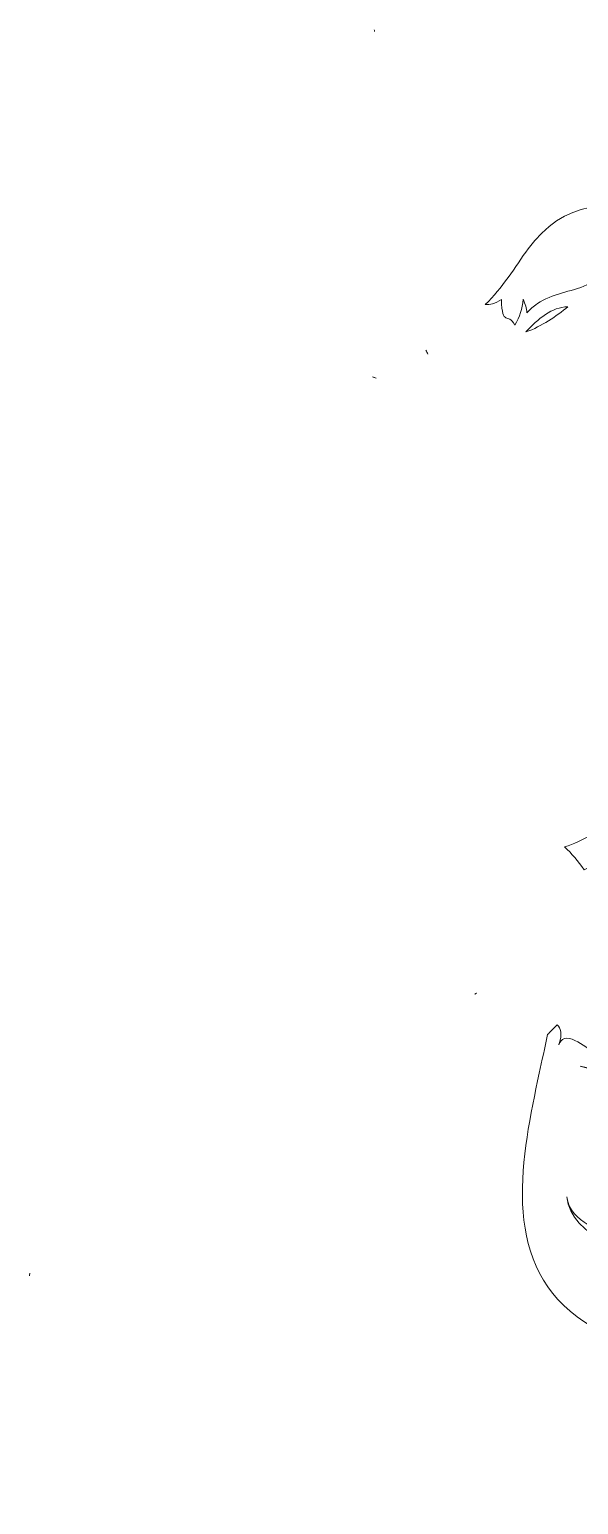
# Model space of a CAD drawing. Header units: inches. Extents: x 0 to 8.2, y -11.5 to 0.
# Drawn here: x 1.966 to 2.863, y -10.258 to -7.849 of the extents above; entities that cross this region are included whole.
import ezdxf

# ---------------------------------------------------------------- set-up
doc = ezdxf.new("R2010")
doc.units = ezdxf.units.IN
doc.header["$MEASUREMENT"] = 0
doc.layers.add('Middle Layer', color=7, linetype='Continuous')

# ---------------------------------------------------------------- blocks, each defined once
blk = doc.blocks.new('block 2')
at = {"layer": 'Middle Layer', "lineweight": 0}
for points, knots in [([(2.995662452105421, -8.164448701960408), (2.92099275500958, -8.118116163315108), (2.835973829241109, -8.131374902857436), (2.780798621320855, -8.20727897875521), (2.759256161893795, -8.236926454756157), (2.738221409717261, -8.272224763785415), (2.710509735818568, -8.298302293416327), (2.718157178314729, -8.299221812550968), (2.72611561190835, -8.297523095874137), (2.736886841621552, -8.29011163958469), (2.73825977344557, -8.336946859692413), (2.747793568767052, -8.30973850311807), (2.758737843394, -8.332000110885474), (2.766834223170412, -8.319010458626785), (2.771371754693746, -8.304970045274507), (2.772352070463234, -8.289877219986566), (2.776017847413527, -8.297449633396177), (2.778053573913944, -8.304794230574998), (2.778521284934047, -8.311918440313118), (2.783875882305968, -8.306518535307406), (2.789495760797624, -8.301438068277395), (2.795719663992764, -8.297089749786185), (2.819470078585469, -8.280497959734525), (2.850350433427719, -8.278093507996017), (2.876499805592655, -8.26662097976757), (2.90092770735253, -8.255902886448236), (2.920147120419415, -8.236951217397214), (2.944488499721729, -8.226702788698503), (2.977531099753163, -8.212787839358725), (3.013673815762546, -8.206909190101365), (3.046931905688173, -8.193790772148077), (3.029194801894896, -8.185625706369365), (3.012405363886576, -8.174839928515818), (2.995662452105421, -8.164448701960408)], [0, 0, 0, 0, 1, 1, 1, 2, 2, 2, 3, 3, 3, 4, 4, 4, 5, 5, 5, 6, 6, 6, 7, 7, 7, 8, 8, 8, 9, 9, 9, 10, 10, 10, 11, 11, 11, 11]), ([(2.845595779510518, -8.302303109619995), (2.819278259928663, -8.302042276542933), (2.796699163510854, -8.322279951708019), (2.777007141925866, -8.343382668213179), (2.802752470539013, -8.33419242939802), (2.826553492606889, -8.317301836898752), (2.845595779510518, -8.302303109619995)], [0, 0, 0, 0, 1, 1, 1, 2, 2, 2, 2]), ([(2.871976150270712, -9.221894055569388), (2.88433825045297, -9.21572238181117), (2.896848908062288, -9.209946084772328), (2.910479460121741, -9.207309689696709), (2.930003334288497, -9.203535864309716), (2.950434878009345, -9.208371181266456), (2.970429728194656, -9.20980163607866), (2.971609208866905, -9.18286731931774), (2.969488592409056, -9.154820334878952), (2.966940261161262, -9.124634684302793), (2.953126869191515, -9.127735791472357), (2.939228587263364, -9.132935944565208), (2.925518858992544, -9.140650330407727), (2.898894429560642, -9.155638327211564), (2.870797485851338, -9.175043977881412), (2.839998755968685, -9.184348124811725), (2.851742955203513, -9.194961389649759), (2.862465209939842, -9.207816498265805), (2.871976150270712, -9.221894055569388)], [0, 0, 0, 0, 1, 1, 1, 2, 2, 2, 3, 3, 3, 4, 4, 4, 5, 5, 5, 6, 6, 6, 6]), ([(3.215412352896919, -10.25481697296861), (3.186589763296537, -10.21313980947573), (3.170970010965877, -10.16183823565487), (3.160953812134582, -10.11241201863244), (3.153116999733053, -10.07373443551223), (3.149533663993692, -10.03445264412802), (3.147439983773135, -9.994958719514518), (3.135446828411293, -9.967492006126804), (3.120151943420031, -9.941467303445986), (3.10021423070758, -9.91932620716256), (3.072017704549416, -9.888021285538418), (3.040071327731097, -9.87477492730765), (3.000169782317446, -9.865472431216377), (2.948711775076478, -9.85347823683287), (2.85133238162723, -9.821239763912141), (2.843591070429991, -9.756107433705184), (2.84930481762347, -9.798570398108899), (2.901479492012602, -9.811725134595537), (2.934405368350162, -9.824378840457939), (2.991066150536893, -9.846154275184213), (3.015449158567536, -9.863848002441197), (2.992860267158714, -9.790531621769787), (2.992834963421122, -9.79044660339385), (2.992808843433952, -9.790364886702314), (2.992781090947586, -9.79028234458969), (2.983611342949921, -9.760436767517149), (2.977895963256729, -9.729729450789238), (2.970852545465378, -9.699343222879254), (2.958518197772138, -9.646132449994209), (2.929808250618571, -9.557112432401254), (2.865343306012253, -9.542382792405734), (2.935590562780337, -9.55558210163402), (2.968508276620797, -9.593217177873283), (2.988581486764335, -9.669616506450058), (2.996632972810845, -9.700261916593591), (3.002025933912301, -9.731551155215305), (3.010181899907517, -9.762160246829378), (3.021390639403775, -9.804230310777383), (3.039396289314267, -9.833838991987173), (3.070426834081407, -9.863297446552679), (3.088590836414722, -9.880542144716905), (3.144639431401565, -9.911010914741711), (3.144895733774433, -9.940214314177915), (3.144266405336503, -9.869022567485645), (3.141129558129503, -9.795848159248736), (3.123869960354568, -9.726531769353919), (3.120595983212196, -9.713380334553978), (3.116966121244534, -9.700455890563665), (3.113127299379395, -9.687698181640826), (3.084983829442939, -9.707421619444176), (3.062199854375561, -9.730780211886414), (3.049346371933451, -9.760307176403355), (3.058828743529943, -9.738518534942033), (3.071530403546136, -9.718978340627952), (3.08618453260389, -9.699777394396758), (3.093041029238748, -9.69078938375656), (3.100862332899965, -9.682779497150678), (3.10937173497339, -9.675482774397652), (3.102745420726908, -9.654332183465991), (3.095644865463163, -9.633615764046478), (3.08865776889373, -9.613102398224049), (3.054006340902485, -9.616264586555998), (3.015229587435821, -9.62713868446748), (3.002451199956883, -9.656318972111547), (2.997938972173718, -9.611864266530977), (3.041125105976132, -9.598075606623928), (3.082482024425947, -9.594867194709195), (3.06966608946843, -9.556716230267131), (3.057949642721205, -9.519022549128925), (3.051301289736317, -9.480273154370781), (3.019804666445402, -9.50798666867321), (2.990169092240901, -9.537464933342966), (2.973777984034895, -9.575795014168053), (2.984101908968417, -9.551656398761173), (2.979574172441706, -9.532798827717492), (3.000822782012847, -9.506926827946623), (3.014640255231193, -9.490102269136994), (3.031392962008668, -9.475276880294535), (3.048447681137885, -9.4608336614334), (3.04696782061482, -9.448873309318236), (3.04603974482091, -9.436784191507563), (3.045748343714485, -9.424534941998393), (3.020958843382838, -9.418629053841086), (2.996201176785563, -9.412519286665706), (2.970981512914957, -9.409310874747941), (2.966427656400267, -9.408731429117324), (2.961894206125559, -9.40860844136935), (2.957357490852435, -9.408413641983467), (2.959665028469683, -9.410444177953396), (2.961881962381388, -9.412250199377063), (2.963780558949414, -9.413520522490014), (2.949537003440658, -9.419943949691515), (2.930364932850845, -9.432674419716173), (2.921597595904157, -9.436877464089143), (2.904634296732449, -9.397605577757808), (2.857841972198432, -9.450281477750574), (2.90863473601587, -9.46351875634976), (2.88278982495222, -9.45890547767562), (2.890605414863482, -9.513057230644057), (2.889969556425209, -9.521868601163558), (2.881380161891583, -9.517039062155265), (2.842181407384158, -9.480746120666455), (2.83144772515176, -9.505762984151362), (2.83685048125047, -9.489895088426312), (2.833836071480555, -9.480080005817474), (2.827823576932057, -9.475151416274128), (2.8230550467725, -9.479918223276298), (2.818292230360157, -9.484689157384055), (2.813658381384496, -9.489559142026968), (2.813207811605631, -9.490033759174391), (2.812730305589993, -9.49038538857399), (2.812256064572782, -9.490770034818675), (2.808067071627988, -9.512587566019647), (2.802838176693689, -9.534002291711102), (2.798601841272216, -9.554206950031963), (2.771015053557537, -9.685715520080722), (2.733411250757929, -9.85875350323901), (2.860847403200915, -9.951846148671923), (2.919087628361429, -9.994389178927197), (2.976506706426145, -10.01163552793544), (3.031159514597056, -10.06537044323742), (3.093849932572324, -10.12700051160944), (3.151879565335144, -10.19340976830052), (3.212662407996655, -10.25692757478752), (3.21413328977461, -10.2584686360298), (3.216734677247789, -10.25670553650482), (3.215412352896919, -10.25481697296861)], [0, 0, 0, 0, 1, 1, 1, 2, 2, 2, 3, 3, 3, 4, 4, 4, 5, 5, 5, 6, 6, 6, 7, 7, 7, 8, 8, 8, 9, 9, 9, 10, 10, 10, 11, 11, 11, 12, 12, 12, 13, 13, 13, 14, 14, 14, 15, 15, 15, 16, 16, 16, 17, 17, 17, 18, 18, 18, 19, 19, 19, 20, 20, 20, 21, 21, 21, 22, 22, 22, 23, 23, 23, 24, 24, 24, 25, 25, 25, 26, 26, 26, 27, 27, 27, 28, 28, 28, 29, 29, 29, 30, 30, 30, 31, 31, 31, 32, 32, 32, 33, 33, 33, 34, 34, 34, 35, 35, 35, 36, 36, 36, 37, 37, 37, 38, 38, 38, 39, 39, 39, 40, 40, 40, 41, 41, 41, 42, 42, 42, 42])]:
    blk.add_open_spline(points, degree=3, knots=knots, dxfattribs=at)

msp = doc.modelspace()

# ---------------------------------------------------------------- linework, layer by layer
at = {"layer": 'Middle Layer', "lineweight": 0}
for points, knots in [([(2.529330893521268, -7.850946329512655), (2.529431292221956, -7.851468821085366), (2.52962311087779, -7.851921151862395), (2.529727590826484, -7.852440341750606), (2.529656577111344, -7.85192527896806), (2.529520263428279, -7.851449010978361), (2.529452514711554, -7.850932297353514), (2.529059082404754, -7.849305392314262), (2.529017453675174, -7.849311995683213), (2.529330893521268, -7.850946329512655)], [0, 0, 0, 0, 1, 1, 1, 2, 2, 2, 3, 3, 3, 3]), ([(2.6168067305597, -8.37941972914387), (2.615716221095075, -8.377345445854315), (2.614559595412894, -8.375418087525127), (2.613576014645787, -8.373111860899218), (2.61455469791531, -8.375405706208236), (2.615650921127136, -8.377471735286537), (2.6168067305597, -8.37941972914387)], [0, 0, 0, 0, 1, 1, 1, 2, 2, 2, 2]), ([(2.526117318823556, -8.41656367980757), (2.528057544121137, -8.417663140747461), (2.530106330615442, -8.418282206592014), (2.532177972098541, -8.418612375042459), (2.528250995276191, -8.417402307671637), (2.526117318823556, -8.41656367980757), (2.526117318823556, -8.41656367980757)], [0, 0, 0, 0, 1, 1, 1, 2, 2, 2, 2]), ([(2.696445755171996, -9.42352627736664), (2.695418096926422, -9.423830032340927), (2.694457371147994, -9.424210551479947), (2.693614185311857, -9.424691771996347), (2.693614185311857, -9.424691771996347), (2.694725101016565, -9.424293919013659), (2.696445755171996, -9.42352627736664)], [0, 0, 0, 0, 1, 1, 1, 2, 2, 2, 2]), ([(2.83144772515176, -9.505762984151362), (2.831211829017522, -9.50631354004233), (2.830984911628876, -9.506893811093859), (2.830781665478614, -9.50753681415098), (2.830781665478614, -9.50753681415098), (2.831075515334406, -9.506856667143184), (2.83144772515176, -9.505762984151362)], [0, 0, 0, 0, 1, 1, 1, 2, 2, 2, 2]), ([(1.966290082303367, -9.881959392739216), (1.966103161145055, -9.882920182929814), (1.966007659941915, -9.88385621048663), (1.965837880025207, -9.884812873571617), (1.966067246162664, -9.883867766382384), (1.966169277362622, -9.88294164387907), (1.966413335992873, -9.8819940604265), (1.966664740869545, -9.880268930273308), (1.966621479640783, -9.88025902521978), (1.966290082303367, -9.881959392739216)], [0, 0, 0, 0, 1, 1, 1, 2, 2, 2, 3, 3, 3, 3])]:
    msp.add_open_spline(points, degree=3, knots=knots, dxfattribs=at)

# ---------------------------------------------------------------- block references
at = {"layer": 'Middle Layer'}
msp.add_blockref('block 2', (0, 0), dxfattribs=at)

doc.saveas('drawing.dxf')
